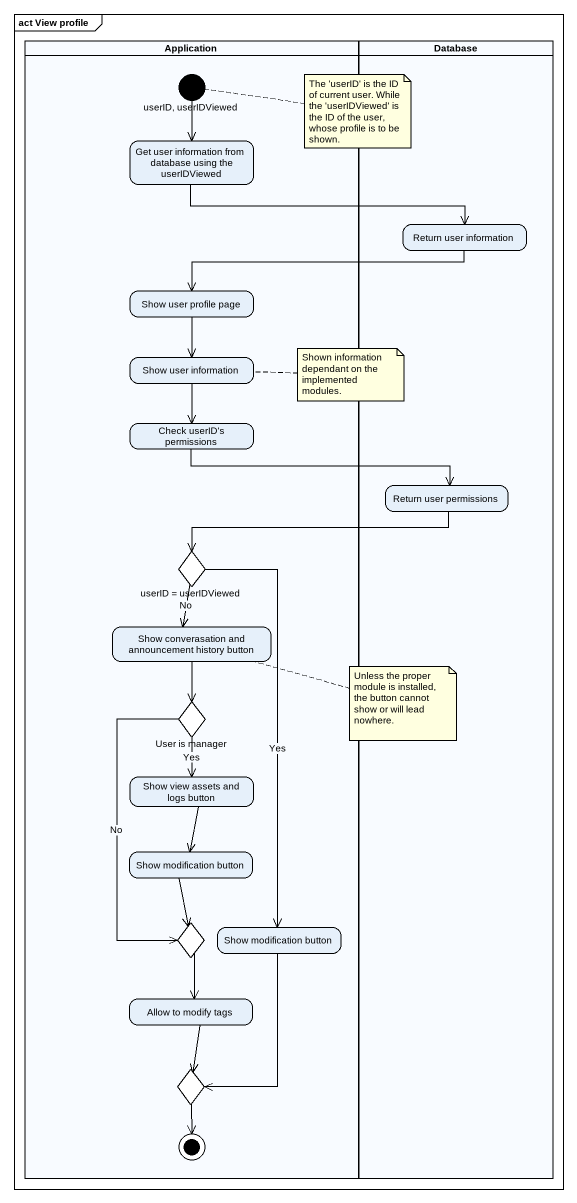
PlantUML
@startuml
mainframe act View profile
hide empty description
state Application <<partition>> {
  state "userID, userIDViewed" as userID_userIDViewed <<start>>
  state "Get user information from database using the userIDViewed" as Get_user_information_from
  state "Show user profile page" as Show_user_profile_page
  state "Show user information" as Show_user_information
  state "Check userID's permissions" as Check_userID_s_permissions
  state "userID = userIDViewed" as userID_userIDViewed_2 <<choice>>
  state "Show converasation and announcement history button" as Show_converasation_and
  state "User is manager" as User_is_manager <<choice>>
  state "Show view assets and logs button" as Show_view_assets_and_logs
  state "Show modification button" as Show_modification_button
  state choice1 <<choice>>
  state "Show modification button" as Show_modification_button_2
  state "Allow to modify tags" as Allow_to_modify_tags
  state choice2 <<choice>>
  choice2 --> [*]
}
state "Database" as Database_ <<partition>> {
  state "Return user information" as Return_user_information
  state "Return user permissions" as Return_user_permissions
}
userID_userIDViewed --> Get_user_information_from
Get_user_information_from -right-> Return_user_information
Return_user_information -left-> Show_user_profile_page
Show_user_profile_page --> Show_user_information
Show_user_information --> Check_userID_s_permissions
Check_userID_s_permissions -right-> Return_user_permissions
Return_user_permissions -left-> userID_userIDViewed_2
userID_userIDViewed_2 --> Show_converasation_and : No
userID_userIDViewed_2 --> Show_modification_button_2 : Yes
Show_converasation_and --> User_is_manager
User_is_manager --> Show_view_assets_and_logs : Yes
User_is_manager --> choice1 : No
Show_view_assets_and_logs --> Show_modification_button
Show_modification_button --> choice1
choice1 --> Allow_to_modify_tags
Show_modification_button_2 --> choice2
Allow_to_modify_tags --> choice2
note right of userID_userIDViewed : The 'userID' is the ID of current user. While the 'userIDViewed' is the ID of the user, whose profile is to be shown.
note right of Show_user_information : Shown information dependant on the implemented modules.
note right of Show_converasation_and : Unless the proper module is installed, the button cannot show or will lead nowhere.
@enduml
